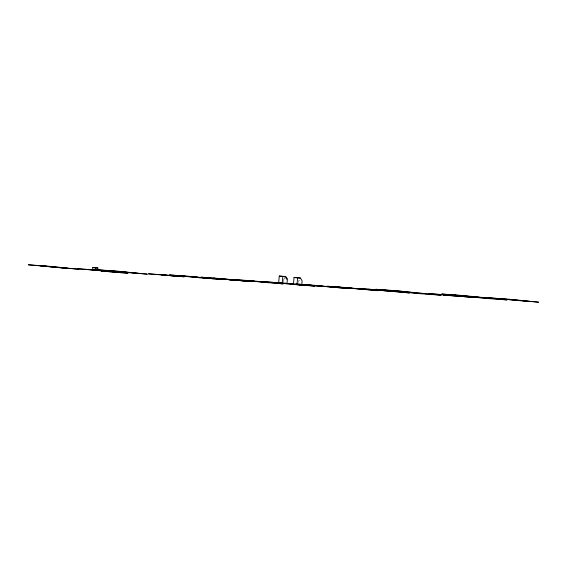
<?xml version="1.0" encoding="UTF-8"?>
<svg xmlns="http://www.w3.org/2000/svg" width="567" height="567" viewBox="0 0 567 567"><rect width="100%" height="100%" fill="white"/><g stroke="black" fill="none" stroke-linecap="round" stroke-linejoin="round"><path stroke-width="0.43" stroke-dasharray="2.83 2.13" d="M283.55 281.707L283.769 279.205L285.917 279.361M298.391 282.345L298.54 280.679L300.687 280.835M283.869 278.489L284.712 278.553M285.598 278.787A1.495 0.773 41.1 0 1 285.258 278.525M284.903 278.142A1.495 0.773 41.1 0 1 284.698 277.816"/><path stroke-width="0.85" d="M92.563 270.105L92.782 267.581L97.857 268.007L97.637 270.53L92.563 270.105L94.696 270.317M95.724 267.794L95.504 270.317L97.637 270.53M278.666 282.905L279.255 276.051L285.718 276.597L287.349 279.46L286.987 283.635L278.666 282.905L286.987 283.635M282.246 283.16L282.834 276.306L285.718 276.597M293.437 284.379L294.025 277.525L297.604 277.78L300.489 278.071L302.119 280.934L301.757 285.109L293.437 284.379L301.757 285.109M297.016 284.634L297.604 277.78M398.162 291.084L384.426 290.056L385.56 290.226M398.204 291.055L404.512 291.58M249.225 280.807L247.708 280.757L253.371 281.218M263.825 282.267L262.308 282.217L267.978 282.678M412.507 292.544L415.958 292.778L411.281 292.48A61.959 0.865 4.9 0 1 407.886 292.232L398.941 291.481L412.386 292.537M300.489 278.071L294.025 277.525M97.857 268.007L92.782 267.581M250.742 280.956L252.216 281.062M251.854 281.069L254.448 281.253L246.439 280.488M43.106 266.277L64.17 267.787M111.55 271.182L132.607 272.692M184.204 276.384L205.261 277.894M215.793 278.652L236.85 280.162M247.382 280.913L268.439 282.423M278.758 283.16L299.823 284.669M310.56 285.442L331.617 286.945M342.149 287.703L363.213 289.213M373.738 289.964L394.802 291.473M405.327 292.225L426.391 293.734M471.241 296.952L492.305 298.455M502.83 299.213L523.894 300.723M98.651 270.452L97.134 270.367L107.057 271.224L105.682 271.054M262.16 282.026L261.047 281.948L269.049 282.713L264.661 282.366M464.727 296.775L473.147 297.384L461.708 296.435M121.338 272.557L101.415 271.104L128.064 273.223L120.459 272.465M500.76 298.837L514.453 299.908M515.913 300.347L529.599 301.417M472.949 297.356L473.112 297.377M468.448 296.995L469.71 297.136M102.322 270.884L98.743 270.558M102.202 270.735L105.427 271.026M468.101 296.172L454.408 295.053L456.307 295.294M229.571 279.524L213.561 278.177L216.516 278.581M244.505 281.012L228.494 279.666L231.449 280.07M197.982 277.256L181.972 275.916L184.927 276.313M213.242 278.78L197.231 277.44L200.186 277.837M125.328 272.054L109.311 270.714L112.266 271.111M140.425 273.563L124.414 272.217L127.369 272.621M315.209 285.711L305.84 284.84L322.637 286.243M279.255 276.051L282.139 276.335M93.42 269.991L85.241 269.332L86.907 269.559M114.47 272.04L122.075 272.798M284.684 276.98A1.495 0.773 41.1 0 1 286.555 277.646A1.495 0.773 41.1 0 1 286.583 279.113M336.479 286.959L354.332 288.497L336.479 286.959M473.169 296.782L469.171 296.52L482.864 297.647L473.169 296.782M396.872 290.793L375.815 289.283L420.083 293.699L441.147 295.209L396.872 290.793M462.785 295.513L441.728 294.004L486.004 298.419L507.061 299.929L462.785 295.513M49.407 266.313L28.35 264.81L78.926 269.261L49.407 266.313M117.851 271.217L96.794 269.708L147.37 274.166L117.851 271.217M190.505 276.427L169.448 274.917L220.024 279.368L190.505 276.427M222.094 278.688L201.037 277.178L251.613 281.629L222.094 278.688M253.683 280.948L232.626 279.439L283.202 283.897L253.683 280.948M285.066 283.195L264.002 281.686L314.579 286.144L285.066 283.195M316.861 285.477L295.804 283.968L346.38 288.419L316.861 285.477M348.45 287.738L327.393 286.229L377.969 290.68L348.45 287.738M380.039 289.999L358.982 288.49L409.558 292.948L380.039 289.999M509.138 299.248L488.074 297.739L538.65 302.19L509.138 299.248M379.174 290.056L368.642 289.298L385.496 290.687L379.174 290.056M439.432 294.372L428.9 293.621L449.971 295.428L439.432 294.372M52.37 266.802L39.725 265.696L52.37 266.802M98.913 270.275L77.856 268.772L113.669 271.749L98.913 270.275M169.462 275.328L148.405 273.826L184.218 276.802L169.462 275.328M454.188 295.846L443.663 295.088L460.517 296.477L454.188 295.846M62.639 267.844L57.168 267.454L67.282 268.304L62.639 267.844M176.606 276.186L161.489 274.832L176.606 276.186"/></g></svg>
